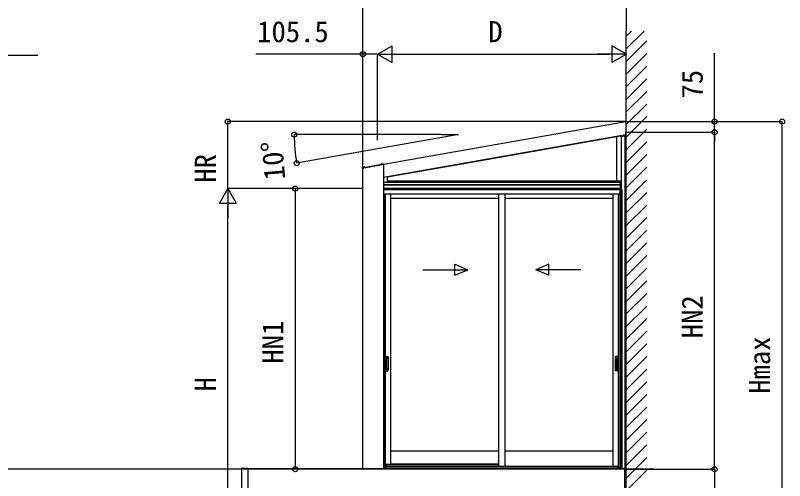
# Model space of a CAD drawing. Units: millimetres, scale not verified. Extents: x -10500 to 10500, y -15600 to 15524.
# Drawn here: x 2124 to 7596, y 8693 to 12002 of the extents above; entities that cross this region are included whole.
import ezdxf
from ezdxf.enums import TextEntityAlignment as Align

# ---------------------------------------------------------------- set-up
doc = ezdxf.new("R2010")
doc.units = ezdxf.units.MM
doc.header["$LTSCALE"] = 80
doc.layers.add('0-4_YKK_A1', color=4, linetype='Continuous')
doc.layers.add('0-5_YKK_D', color=6, linetype='Continuous')
doc.styles.add('ＭＳ ゴシック', font='')
doc.styles.get('ＭＳ ゴシック').set_extended_font_data('MS Gothic')

msp = doc.modelspace()

# ---------------------------------------------------------------- linework, layer by layer
at = {"layer": '0-4_YKK_A1'}
for p, q in [((6467.76, 11851.26), (6506.57, 11890.07)), ((6467.76, 11761.46), (6596.37, 11890.07)), ((6467.76, 11889.96), (6467.76, 8074.39)), ((6467.76, 11671.66), (6616.76, 11820.66)), ((6467.76, 11581.85), (6616.76, 11730.85)), ((6467.76, 11492.05), (6616.76, 11641.05)), ((6467.76, 11402.25), (6616.76, 11551.25)), ((6467.76, 11312.45), (6616.76, 11461.45)), ((6467.76, 11222.64), (6616.76, 11371.64)), ((6467.76, 11132.84), (6616.76, 11281.84)), ((6467.76, 11043.04), (6616.76, 11192.04)), ((6467.76, 8782.5), (6467.76, 11171.53)), ((4743.26, 10851.19), (6467.26, 11155.18)), ((5274.2, 10941.76), (6429.19, 11145.41)), ((6403.26, 10824.5), (6403.26, 11140.84)), ((6429.19, 11140.22), (6429.19, 11148.46)), ((6432.27, 11139.52), (6431.09, 11138.11)), ((6432.61, 11139.55), (6461.76, 11144.69)), ((6433.26, 11139.66), (6433.26, 10761.5)), ((6433.26, 11139.66), (6433.26, 10824.5)), ((6461.76, 11146.75), (6461.76, 11154.21)), ((6461.76, 11146.75), (6461.76, 11144.73)), ((6461.76, 11144.72), (6461.76, 11144.73)), ((6461.76, 8782.5), (6461.76, 11144.67)), ((6466.76, 11145.6), (6466.76, 11155.09)), ((6467.76, 10953.24), (6616.76, 11102.24)), ((6467.76, 10863.43), (6616.76, 11012.43)), ((4591.38, 10916.32), (4591.45, 10916.42)), ((4744.1, 10942.83), (4591.45, 10915.91)), ((4592.15, 10916.04), (4592.55, 10916.62)), ((4592.26, 10916.01), (4592.26, 8779.5)), ((4594.16, 10916.01), (4592.26, 10916.01)), ((4593.25, 10916.23), (4593.66, 10916.81)), ((4593.76, 10916.01), (4593.76, 8779.5)), ((4743.26, 10942.51), (4594.16, 10916.22)), ((4594.16, 10916.22), (4594.16, 8779.5)), ((4594.36, 10916.43), (4594.77, 10917.01)), ((4595.47, 10916.62), (4595.87, 10917.2)), ((4596.57, 10916.82), (4596.98, 10917.4)), ((4597.68, 10917.01), (4598.08, 10917.59)), ((4598.78, 10917.21), (4599.19, 10917.78)), ((4599.89, 10917.4), (4600.29, 10917.98)), ((4611.6, 10922), (4599.98, 10919.96)), ((4600.99, 10917.6), (4601.4, 10918.17)), ((4602.1, 10917.79), (4602.5, 10918.37)), ((4603.2, 10917.99), (4603.61, 10918.56)), ((4604.31, 10918.18), (4604.71, 10918.76)), ((4605.41, 10918.38), (4605.82, 10918.95)), ((4606.52, 10918.57), (4606.93, 10919.15)), ((4607.63, 10918.77), (4608.03, 10919.34)), ((4608.73, 10918.96), (4609.14, 10919.54)), ((4609.84, 10919.15), (4610.24, 10919.73)), ((4610.94, 10919.35), (4611.35, 10919.93)), ((4611.51, 10922.51), (4611.6, 10922)), ((4612.05, 10919.54), (4612.45, 10920.12)), ((4613.15, 10919.74), (4613.56, 10920.32)), ((4614.26, 10919.93), (4614.66, 10920.51)), ((4615.36, 10920.13), (4615.77, 10920.71)), ((4616.47, 10920.32), (4616.87, 10920.9)), ((4617.57, 10920.52), (4617.98, 10921.1)), ((4618.68, 10920.71), (4619.09, 10921.29)), ((4619.79, 10920.91), (4620.19, 10921.49)), ((4620.89, 10921.1), (4621.3, 10921.68)), ((4622, 10921.3), (4622.4, 10921.88)), ((4623.1, 10921.49), (4623.51, 10922.07)), ((4624.21, 10921.69), (4624.61, 10922.27)), ((4625.31, 10921.88), (4625.72, 10922.46)), ((4626.42, 10922.08), (4626.82, 10922.66)), ((4627.52, 10922.27), (4627.93, 10922.85)), ((4628.63, 10922.47), (4629.04, 10923.05)), ((4629.74, 10922.66), (4630.14, 10923.24)), ((4630.84, 10922.86), (4631.25, 10923.44)), ((4631.95, 10923.05), (4632.35, 10923.63)), ((4633.05, 10923.25), (4633.46, 10923.83)), ((4634.16, 10923.44), (4634.56, 10924.02)), ((4635.26, 10923.64), (4635.67, 10924.22)), ((4636.37, 10923.83), (4636.77, 10924.41)), ((4637.47, 10924.03), (4637.88, 10924.61)), ((4638.58, 10924.22), (4638.98, 10924.8)), ((4639.68, 10924.42), (4640.09, 10925)), ((4640.79, 10924.61), (4641.2, 10925.19)), ((4641.9, 10924.81), (4642.3, 10925.39)), ((4643, 10925), (4643.41, 10925.58)), ((4644.11, 10925.2), (4644.51, 10925.78)), ((4645.21, 10925.39), (4645.62, 10925.97)), ((4646.32, 10925.59), (4646.72, 10926.17)), ((4647.42, 10925.78), (4647.83, 10926.36)), ((4648.53, 10925.98), (4648.93, 10926.56)), ((4649.63, 10926.17), (4650.04, 10926.75)), ((4650.74, 10926.37), (4651.14, 10926.95)), ((4651.84, 10926.56), (4652.25, 10927.14)), ((4652.95, 10926.76), (4653.36, 10927.34)), ((4654.06, 10926.95), (4654.46, 10927.53)), ((4655.16, 10927.15), (4655.57, 10927.73)), ((4656.27, 10927.34), (4656.67, 10927.92)), ((4657.37, 10927.54), (4657.78, 10928.12)), ((4658.48, 10927.73), (4658.88, 10928.31)), ((4659.58, 10927.93), (4659.99, 10928.51)), ((4660.69, 10928.12), (4661.09, 10928.7)), ((4661.79, 10928.32), (4662.2, 10928.9)), ((4662.9, 10928.51), (4663.31, 10929.09)), ((4664, 10928.71), (4664.41, 10929.29)), ((4665.11, 10928.9), (4665.52, 10929.48)), ((4666.22, 10929.1), (4666.62, 10929.68)), ((4667.32, 10929.29), (4667.73, 10929.87)), ((4668.43, 10929.49), (4668.83, 10930.07)), ((4669.53, 10929.68), (4669.94, 10930.26)), ((4670.64, 10929.88), (4671.04, 10930.46)), ((4671.74, 10930.07), (4672.15, 10930.65)), ((4672.85, 10930.27), (4673.25, 10930.84)), ((4673.95, 10930.46), (4674.36, 10931.04)), ((4675.06, 10930.66), (4675.47, 10931.23)), ((4676.17, 10930.85), (4676.57, 10931.43)), ((4677.27, 10931.05), (4677.68, 10931.62)), ((4678.38, 10931.24), (4678.78, 10931.82)), ((4679.48, 10931.44), (4679.89, 10932.01)), ((4680.59, 10931.63), (4680.99, 10932.21)), ((4681.69, 10931.83), (4682.1, 10932.4)), ((4682.8, 10932.02), (4683.2, 10932.6)), ((4683.9, 10932.21), (4684.31, 10932.79)), ((4685.01, 10932.41), (4685.41, 10932.99)), ((4686.11, 10932.6), (4686.52, 10933.18)), ((4687.22, 10932.8), (4687.63, 10933.38)), ((4688.33, 10932.99), (4688.73, 10933.57)), ((4689.43, 10933.19), (4689.84, 10933.77)), ((4690.54, 10933.38), (4690.94, 10933.96)), ((4691.64, 10933.58), (4692.05, 10934.16)), ((4692.75, 10933.77), (4693.15, 10934.35)), ((4693.85, 10933.97), (4694.26, 10934.55)), ((4694.96, 10934.16), (4695.36, 10934.74)), ((4696.06, 10934.36), (4696.47, 10934.94)), ((4697.17, 10934.55), (4697.57, 10935.13)), ((4698.27, 10934.75), (4698.68, 10935.33)), ((4699.38, 10934.94), (4699.79, 10935.52)), ((4700.49, 10935.14), (4700.89, 10935.72)), ((4701.59, 10935.33), (4702, 10935.91)), ((4702.7, 10935.53), (4703.1, 10936.11)), ((4703.8, 10935.72), (4704.21, 10936.3)), ((4704.91, 10935.92), (4705.31, 10936.5)), ((4706.01, 10936.11), (4706.42, 10936.69)), ((4707.12, 10936.31), (4707.52, 10936.89)), ((4708.22, 10936.5), (4708.63, 10937.08)), ((4709.33, 10936.7), (4709.74, 10937.28)), ((4710.44, 10936.89), (4710.84, 10937.47)), ((4711.54, 10937.09), (4711.95, 10937.67)), ((4712.65, 10937.28), (4713.05, 10937.86)), ((4713.75, 10937.48), (4714.16, 10938.06)), ((4714.86, 10937.67), (4715.26, 10938.25)), ((4715.96, 10937.87), (4716.37, 10938.45)), ((4717.07, 10938.06), (4717.47, 10938.64)), ((4718.17, 10938.26), (4718.58, 10938.84)), ((4719.28, 10938.45), (4719.68, 10939.03)), ((4720.38, 10938.65), (4720.79, 10939.23)), ((4721.49, 10938.84), (4721.9, 10939.42)), ((4722.6, 10939.04), (4723, 10939.62)), ((4734.7, 10943.71), (4723.08, 10941.66)), ((4723.7, 10939.23), (4724.11, 10939.81)), ((4724.81, 10939.43), (4725.21, 10940.01)), ((4725.91, 10939.62), (4726.32, 10940.2)), ((4727.02, 10939.82), (4727.42, 10940.4)), ((4728.12, 10940.01), (4728.53, 10940.59)), ((4729.23, 10940.21), (4729.63, 10940.79)), ((4730.33, 10940.4), (4730.74, 10940.98)), ((4731.44, 10940.6), (4731.84, 10941.18)), ((4732.54, 10940.79), (4732.95, 10941.37)), ((4733.65, 10940.99), (4734.06, 10941.57)), ((4734.61, 10944.21), (4734.7, 10943.71)), ((4734.76, 10941.18), (4735.16, 10941.76)), ((4735.86, 10941.38), (4736.27, 10941.96)), ((4736.97, 10941.57), (4737.37, 10942.15)), ((4738.07, 10941.77), (4738.48, 10942.35)), ((4739.18, 10941.96), (4739.58, 10942.54)), ((4740.28, 10942.16), (4740.69, 10942.74)), ((4741.39, 10942.35), (4741.79, 10942.93)), ((4742.49, 10942.55), (4742.9, 10943.13)), ((4743.26, 10942.51), (4743.26, 8779.5)), ((4743.6, 10942.74), (4744, 10943.32)), ((4767.98, 10852.5), (5274.2, 10941.76)), ((6467.76, 10773.63), (6616.76, 10922.63)), ((4767.98, 10851.93), (4767.98, 10855.55)), ((4767.98, 10851.93), (4768.38, 10852)), ((4768.38, 10852), (4768.38, 10816.5)), ((4743.26, 10816.5), (6429.76, 10816.5)), ((4743.26, 10798.41), (6429.76, 10798.41)), ((4743.26, 10796.5), (6429.76, 10796.5)), ((4768.38, 10824.5), (6433.26, 10824.5)), ((6430.06, 10769.5), (6430.06, 10824.5)), ((6432.96, 10769.5), (6432.96, 10824.5)), ((6467.76, 10683.83), (6616.76, 10832.83)), ((6432.76, 10769.5), (4743.26, 10769.5)), ((4743.26, 10769.5), (6429.76, 10769.5)), ((6432.76, 10762.5), (4743.26, 10762.5)), ((6427.26, 10761.49), (4743.26, 10761.49)), ((4743.26, 10731.5), (4751.76, 10731.5)), ((6427.26, 10731.49), (4743.26, 10731.49)), ((4751.76, 10731.5), (4751.76, 8790.1)), ((4754.96, 10731.49), (4754.96, 8810.49)), ((4792.76, 10731.49), (4792.76, 8810.49)), ((5561.51, 10731.49), (5561.51, 8796)), ((5606.51, 10731.49), (5606.51, 8796)), ((6375.25, 10731.49), (6374.42, 8796)), ((6413.05, 10731.49), (6412.22, 8792.49)), ((6427.76, 10731.5), (6416.76, 10731.5)), ((6427.26, 10731.5), (6427.26, 10761.49)), ((6427.76, 10761.5), (6427.76, 10731.5)), ((6431.96, 8788.5), (6431.96, 10761.5)), ((6432.76, 10761.5), (6432.76, 10769.5)), ((6467.76, 10594.03), (6616.76, 10743.03)), ((5561.51, 10699.49), (4792.76, 10699.49)), ((6375.24, 10699.49), (5606.51, 10699.49)), ((6467.76, 10504.22), (6616.76, 10653.22)), ((6467.76, 10414.42), (6616.76, 10563.42)), ((6467.76, 10324.62), (6616.76, 10473.62)), ((6467.76, 10234.82), (6616.76, 10383.82)), ((6467.76, 10145.01), (6616.76, 10294.01)), ((5021.51, 10193.13), (5341.51, 10193.13)), ((5249.86, 10233.13), (5341.51, 10193.13)), ((5249.86, 10153.13), (5249.86, 10233.13)), ((5249.86, 10153.13), (5341.51, 10193.13)), ((5918.16, 10233.13), (5826.51, 10193.13)), ((6146.51, 10193.13), (5826.51, 10193.13)), ((5918.16, 10153.13), (5826.51, 10193.13)), ((5918.16, 10153.13), (5918.16, 10233.13)), ((6467.76, 10055.21), (6616.76, 10204.21)), ((6467.76, 9965.41), (6616.76, 10114.41)), ((6467.76, 9875.6), (6616.76, 10024.6)), ((6467.76, 9785.8), (6616.76, 9934.8)), ((6467.76, 9696), (6616.76, 9845)), ((6467.76, 9606.2), (6616.76, 9755.2)), ((6467.76, 9516.39), (6616.76, 9665.39)), ((4757.76, 9571.49), (4757.76, 9477.49)), ((4760.76, 9574.49), (4773.76, 9574.49)), ((4761.56, 9560.49), (4761.56, 9488.49)), ((4761.66, 9560.95), (4761.85, 9559.08)), ((4761.85, 9558.08), (4761.85, 9490.9)), ((4771.96, 9561.49), (4762.56, 9561.49)), ((4771.59, 9559.08), (4762.84, 9559.08)), ((4770.76, 9566.49), (4763.76, 9566.49)), ((4763.76, 9566.48), (4763.76, 9561.99)), ((4770.76, 9564.08), (4763.76, 9564.08)), ((4770.76, 9563.59), (4763.76, 9563.59)), ((4770.76, 9566.48), (4770.76, 9561.99)), ((4772.59, 9559.08), (4772.83, 9560.98)), ((4772.59, 9558.08), (4772.59, 9490.9)), ((4772.96, 9560.49), (4772.96, 9488.49)), ((4776.76, 9571.49), (4776.76, 9477.49)), ((6390.74, 9571.49), (6390.74, 9477.49)), ((6406.74, 9574.49), (6393.74, 9574.49)), ((6394.54, 9560.49), (6394.54, 9488.49)), ((6394.92, 9559.08), (6394.68, 9560.98)), ((6394.92, 9558.08), (6394.92, 9490.9)), ((6395.55, 9561.49), (6404.95, 9561.49)), ((6395.91, 9559.08), (6404.66, 9559.08)), ((6396.74, 9566.49), (6403.74, 9566.49)), ((6396.74, 9566.48), (6396.74, 9561.99)), ((6396.74, 9564.08), (6403.74, 9564.08)), ((6396.74, 9563.59), (6403.74, 9563.59)), ((6403.74, 9566.48), (6403.74, 9561.99)), ((6405.85, 9560.95), (6405.66, 9559.08)), ((6405.66, 9558.08), (6405.66, 9490.9)), ((6405.94, 9560.49), (6405.94, 9488.49)), ((6409.74, 9571.49), (6409.74, 9477.49)), ((6467.76, 9426.59), (6616.76, 9575.59)), ((4760.76, 9474.49), (4773.76, 9474.49)), ((4761.66, 9488.04), (4761.85, 9489.9)), ((4771.96, 9487.49), (4762.56, 9487.49)), ((4771.59, 9489.9), (4762.84, 9489.9)), ((4763.76, 9482.51), (4763.76, 9486.99)), ((4770.76, 9485.4), (4763.76, 9485.4)), ((4770.76, 9484.9), (4763.76, 9484.9)), ((4770.76, 9482.49), (4763.76, 9482.49)), ((4770.76, 9482.51), (4770.76, 9486.99)), ((4772.83, 9488.01), (4772.59, 9489.9)), ((6406.74, 9474.49), (6393.74, 9474.49)), ((6394.68, 9488.01), (6394.92, 9489.9)), ((6395.55, 9487.49), (6404.95, 9487.49)), ((6395.91, 9489.9), (6404.66, 9489.9)), ((6396.74, 9482.51), (6396.74, 9486.99)), ((6396.74, 9485.4), (6403.74, 9485.4)), ((6396.74, 9484.9), (6403.74, 9484.9)), ((6396.74, 9482.49), (6403.74, 9482.49)), ((6403.74, 9482.51), (6403.74, 9486.99)), ((6405.85, 9488.04), (6405.66, 9489.9)), ((6467.76, 9336.79), (6616.76, 9485.79)), ((6467.76, 9246.99), (6616.76, 9395.99)), ((6467.76, 9157.18), (6616.76, 9306.18)), ((6467.76, 9067.38), (6616.76, 9216.38)), ((6467.76, 8977.58), (6616.76, 9126.58)), ((6467.76, 8887.78), (6616.76, 9036.78)), ((6467.76, 8797.97), (6616.76, 8946.97)), ((5561.51, 8902.5), (4792.76, 8902.5)), ((6374.47, 8902.5), (5606.51, 8902.5)), ((6467.76, 8708.17), (6616.76, 8857.17)), ((6668.82, 8774.5), (-9281.45, 8774.5)), ((3735.26, 8638.41), (3735.26, 8778.59)), ((3735.65, 8779.39), (3735.55, 8779.29)), ((3735.65, 8779.39), (3737.87, 8781.61)), ((3737.97, 8781.71), (3737.87, 8781.61)), ((3738.67, 8782), (3777.26, 8782)), ((3778.26, 8781), (3778.26, 8778.59)), ((4751.76, 8790.1), (4743.26, 8790.1)), ((4743.26, 8789.5), (4758.76, 8789.5)), ((6432.76, 8782.5), (4743.26, 8782.5)), ((6427.26, 8782.5), (4743.26, 8782.5)), ((4751.76, 8810.49), (4792.76, 8810.49)), ((4756.26, 8796.5), (4751.76, 8796.5)), ((4756.26, 8805), (4756.26, 8796.5)), ((4758.76, 8807.5), (5561.51, 8807.5)), ((4758.76, 8789.5), (4758.76, 8791)), ((4763.76, 8796), (6404.76, 8796)), ((5561.51, 8810.5), (4792.76, 8810.5)), ((6416.26, 8792.49), (6409.53, 8792.49)), ((6409.76, 8789.5), (6409.76, 8791)), ((6427.26, 8789.5), (6409.76, 8789.5)), ((6427.26, 8790.1), (6427.26, 8782.5)), ((6427.76, 8790.1), (6427.76, 8782.5)), ((6427.76, 8782.5), (6432.76, 8782.5)), ((6432.76, 8782.5), (6432.76, 8788.5)), ((6432.76, 8779.5), (6432.76, 8782.5)), ((6433.26, 8788.5), (6433.26, 8782.5)), ((6433.26, 8782.5), (6467.76, 8782.5)), ((6467.76, 8618.37), (6616.76, 8767.37))]:
    msp.add_line(p, q, dxfattribs=at)
for points in [[(4743.25, 10942.58), (6467.26, 11246.57), (6467.26, 11155.18)], [(6461.76, 11144.72), (6466.76, 11145.6), (6466.76, 11145.56), (6461.76, 11144.67), (6461.76, 11144.69)], [(4611.51, 10922.51), (4599.89, 10920.46), (4599.98, 10919.96)], [(4734.61, 10944.21), (4722.99, 10942.16), (4723.08, 10941.66)], [(6416.76, 10731.5), (6416.76, 8790.1), (6427.76, 8790.1)], [(6440.76, 8788.5), (6440.76, 10761.5), (6427.76, 10761.5)], [(3778.26, 8779.5), (6457.76, 8779.5), (6457.76, 8637.5)], [(3778.26, 8778.59), (3778.26, 8638.41), (3778.26, 8636)], [(6428.86, 8782.5), (6428.86, 8788.5), (6440.76, 8788.5)]]:
    msp.add_lwpolyline(points, dxfattribs=at)
for points in [[(4591.02, 10918.37), (4743.66, 10945.29), (4744.01, 10943.32), (4591.36, 10916.41)], [(4591.36, 10916.41), (4744.01, 10943.32), (4744.1, 10942.83), (4591.45, 10915.91)], [(6429.76, 10824.5), (6433.26, 10824.5), (6433.26, 10769.5), (6429.76, 10769.5)]]:
    msp.add_lwpolyline(points, close=True, dxfattribs=at)
for centre, radius, start, end in [((4729.8, 10937.53), 8.23, 54.2189, 145.7811), ((4606.7, 10915.83), 8.23, 54.2189, 145.7811), ((4760.76, 9571.49), 3, 90, 180), ((4762.56, 9560.49), 1, 90, 180), ((4762.85, 9558.08), 1, 90, 180), ((4771.59, 9558.08), 1, 0, 90), ((4771.95, 9560.49), 1, 0, 90), ((4773.76, 9571.49), 3, 0, 90), ((6393.74, 9571.49), 3, 90, 180), ((6395.55, 9560.49), 1, 90, 180), ((6395.92, 9558.08), 1, 90, 180), ((6404.66, 9558.08), 1, 0, 90), ((6404.94, 9560.49), 1, 0, 90), ((6406.74, 9571.49), 3, 0, 90), ((4760.76, 9477.49), 3, 180, 270), ((4762.56, 9488.49), 1, 180, 270), ((4762.85, 9490.9), 1, 180, 270), ((4771.59, 9490.9), 1, 270, 0), ((4771.95, 9488.49), 1, 270, 0), ((4773.76, 9477.49), 3, 270, 0), ((6393.74, 9477.49), 3, 180, 270), ((6395.55, 9488.49), 1, 180, 270), ((6395.92, 9490.9), 1, 180, 270), ((6404.66, 9490.9), 1, 270, 0), ((6404.94, 9488.49), 1, 270, 0), ((6406.74, 9477.49), 3, 270, 0), ((3736.26, 8778.59), 1, 135, 180), ((3738.67, 8781), 1, 90, 135), ((3777.26, 8781), 1, 0, 90), ((4758.76, 8805), 2.5, 90, 180), ((4763.76, 8791), 5, 90, 180), ((6404.76, 8791), 5, 0, 90)]:
    msp.add_arc(centre, radius, start, end, dxfattribs=at)
for centre, major_axis, ratio, start_param, end_param in [((6431.19, 11140.23), (1.29, 1.54), 0.995504, 2.271148, 2.5023276), ((6431.07, 11140.09), (-1.01, 1.75), 0.909365, 1.2511638, 2.5889153), ((6432.27, 11141.52), (1.29, 1.54), 0.995504, 3.8400791, 4.0120374)]:
    msp.add_ellipse(centre, major_axis=major_axis, ratio=ratio, start_param=start_param, end_param=end_param, dxfattribs=at)
at = {"layer": '0-5_YKK_D'}
for p, q in [((4594.76, 10917.01), (4594.76, 12207.57)), ((6470.26, 11890.96), (6470.26, 12207.57)), ((4700.26, 11726.57), (4804.18, 11786.57)), ((4804.18, 11666.57), (4804.18, 11786.57)), ((6470.26, 11726.57), (6366.34, 11786.57)), ((6366.34, 11786.57), (6366.34, 11666.57)), ((4594.76, 10917.01), (4594.76, 11727.57)), ((4700.26, 11114), (4700.26, 11727.57)), ((4700.26, 11114), (4700.26, 11727.57)), ((4700.26, 11726.57), (4804.18, 11666.57)), ((4700.26, 11726.57), (4908.1, 11726.57)), ((4820.26, 11726.57), (6350.26, 11726.57)), ((6470.26, 11726.57), (6262.41, 11726.57)), ((6470.26, 11726.57), (6366.34, 11666.57)), ((7098.24, 11246.57), (7098.24, 11732.52)), ((6468.76, 11246.57), (3633.76, 11246.57)), ((3634.76, 10769.5), (3634.76, 11246.57)), ((6470.76, 11246.57), (7099.24, 11246.57)), ((6470.76, 11246.57), (7579.24, 11246.57)), ((7098.24, 11171.54), (7098.24, 11246.57)), ((7578.24, 8074.39), (7578.24, 11246.57)), ((6470.96, 11171.54), (7099.24, 11171.54)), ((6470.96, 11171.54), (7099.24, 11171.54)), ((7098.24, 8774.5), (7098.24, 11171.54)), ((7098.24, 11171.54), (7098.24, 11099.54)), ((5155.02, 11153.73), (4106.7, 11153.73)), ((5158.65, 11133.06), (4124.46, 10950.71)), ((3634.76, 10769.5), (3574.76, 10665.58)), ((4593.76, 10769.5), (3633.76, 10769.5)), ((4593.76, 10769.5), (3633.76, 10769.5)), ((3634.76, 10769.5), (3694.76, 10665.58)), ((3634.76, 10769.5), (3634.76, 10561.65)), ((4593.76, 10769.5), (4113.76, 10769.5)), ((4114.76, 10769.5), (4114.76, 8774.5)), ((4594.94, 10769.5), (4594.76, 10769.5)), ((3574.76, 10665.58), (3694.76, 10665.58)), ((3634.76, 8194.39), (3634.76, 10649.5)), ((6471.26, 8774.5), (7099.24, 8774.5)), ((6471.26, 8774.5), (7099.24, 8774.5))]:
    msp.add_line(p, q, dxfattribs=at)
for points in [[(570.78, 11069.46), (633.14, 11105.46), (1695.89, 11719.04), (2282.54, 11719.04)], [(4700.26, 11726.57), (4594.76, 11726.57), (3835.39, 11726.57)], [(5156.02, 11153.73), (5275.9, 11153.73), (5159.64, 11133.23)], [(7098.24, 8774.5), (7098.24, 8074.5), (7098.24, 6280.07)]]:
    msp.add_lwpolyline(points, dxfattribs=at)
for centre in [(4594.76, 11726.57), (3634.76, 11246.57), (7098.24, 11246.57), (7578.24, 11246.57), (4107.7, 11153.73), (7098.24, 11171.54), (7098.24, 11171.54), (4125.45, 10950.88), (4114.76, 10769.5), (4114.76, 8774.5), (7098.24, 8774.5), (7098.24, 8774.5)]:
    msp.add_circle(centre, 18, dxfattribs=at)
msp.add_arc((5275.9, 11153.73), 1168.2, 180, 190, dxfattribs=at)

# ---------------------------------------------------------------- texts
at = {"layer": '0-5_YKK_D', "style": 'ＭＳ ゴシック'}
for s, p in [('105.5', (3844.1, 11766.57)), ('D', (5488.47, 11766.57))]:
    msp.add_text(s, height=149.6, dxfattribs=at).set_placement(p, align=Align.BOTTOM_LEFT)
for s, rotation, p in [('75', 90, (7058.24, 11410.86)), ('10°', 95, (4088.49, 10840.42)), ('HR', 90, (3594.76, 10811.57)), ('HN2', 90, (7058.24, 9705.85)), ('HN1', 90, (4074.76, 9525.11)), ('Hmax', 90, (7538.24, 9310.43)), ('H', 90, (3594.76, 9326.9))]:
    msp.add_text(s, height=149.6, rotation=rotation, dxfattribs=at).set_placement(p, align=Align.BOTTOM_LEFT)

doc.saveas('drawing.dxf')
